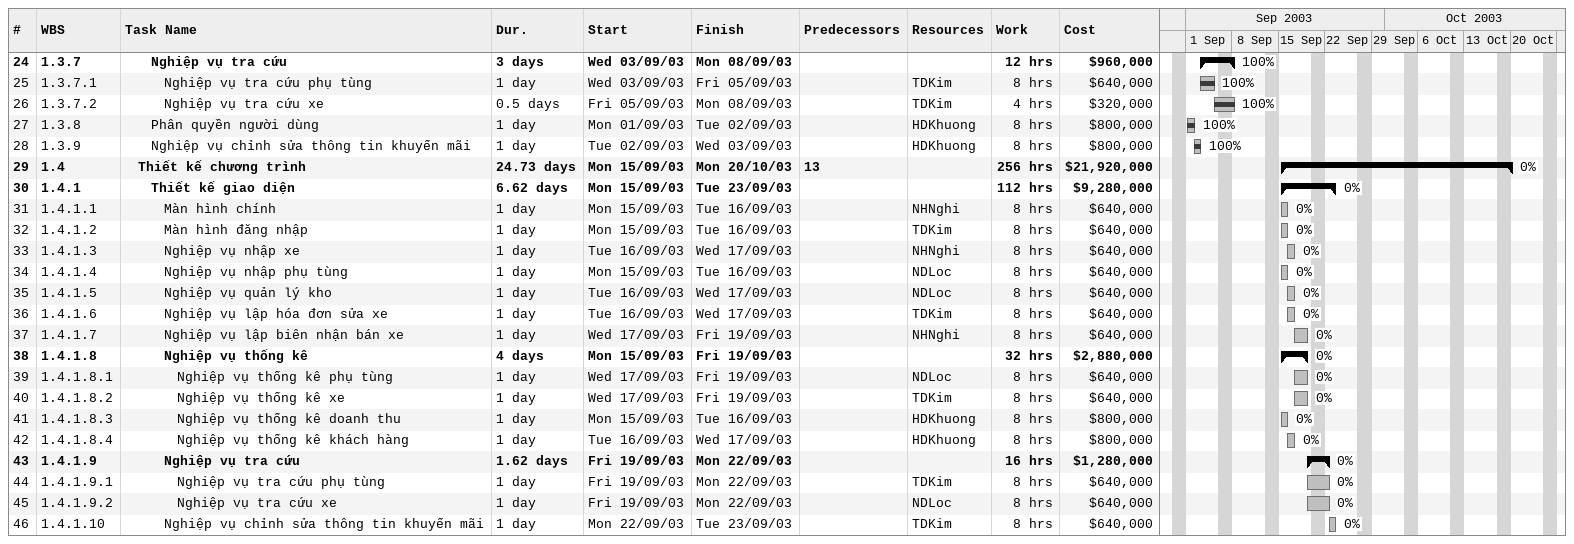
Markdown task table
| ID | WBS | Task | Duration | Start | Finish | Predecessors | Resources | % complete | Work (h) | Cost ($) |
|---|---|---|---|---|---|---|---|---|---|---|
| 24 | 1.3.7 | **Nghiệp vụ tra cứu** | 3d | 2003-09-03 | 2003-09-08 |  |  | 100 | 12 | 960000 |
| 25 | 1.3.7.1 | Nghiệp vụ tra cứu phụ tùng | 1d | 2003-09-03 | 2003-09-05 |  | TDKim | 100 | 8 | 640000 |
| 26 | 1.3.7.2 | Nghiệp vụ tra cứu xe | 0.5d | 2003-09-05 | 2003-09-08 |  | TDKim | 100 | 4 | 320000 |
| 27 | 1.3.8 | Phân quyền người dùng | 1d | 2003-09-01 | 2003-09-02 |  | HDKhuong | 100 | 8 | 800000 |
| 28 | 1.3.9 | Nghiệp vụ chỉnh sửa thông tin khuyến mãi | 1d | 2003-09-02 | 2003-09-03 |  | HDKhuong | 100 | 8 | 800000 |
| 29 | 1.4 | **Thiết kế chương trình** | 24.73d | 2003-09-15 | 2003-10-20 | 13 |  | 0 | 256 | 21920000 |
| 30 | 1.4.1 | **Thiết kế giao diện** | 6.62d | 2003-09-15 | 2003-09-23 |  |  | 0 | 112 | 9280000 |
| 31 | 1.4.1.1 | Màn hình chính | 1d | 2003-09-15 | 2003-09-16 |  | NHNghi | 0 | 8 | 640000 |
| 32 | 1.4.1.2 | Màn hình đăng nhập | 1d | 2003-09-15 | 2003-09-16 |  | TDKim | 0 | 8 | 640000 |
| 33 | 1.4.1.3 | Nghiệp vụ nhập xe | 1d | 2003-09-16 | 2003-09-17 |  | NHNghi | 0 | 8 | 640000 |
| 34 | 1.4.1.4 | Nghiệp vụ nhập phụ tùng | 1d | 2003-09-15 | 2003-09-16 |  | NDLoc | 0 | 8 | 640000 |
| 35 | 1.4.1.5 | Nghiệp vụ quản lý kho | 1d | 2003-09-16 | 2003-09-17 |  | NDLoc | 0 | 8 | 640000 |
| 36 | 1.4.1.6 | Nghiệp vụ lập hóa đơn sửa xe | 1d | 2003-09-16 | 2003-09-17 |  | TDKim | 0 | 8 | 640000 |
| 37 | 1.4.1.7 | Nghiệp vụ lập biên nhận bán xe | 1d | 2003-09-17 | 2003-09-19 |  | NHNghi | 0 | 8 | 640000 |
| 38 | 1.4.1.8 | **Nghiệp vụ thống kê** | 4d | 2003-09-15 | 2003-09-19 |  |  | 0 | 32 | 2880000 |
| 39 | 1.4.1.8.1 | Nghiệp vụ thống kê phụ tùng | 1d | 2003-09-17 | 2003-09-19 |  | NDLoc | 0 | 8 | 640000 |
| 40 | 1.4.1.8.2 | Nghiệp vụ thống kê xe | 1d | 2003-09-17 | 2003-09-19 |  | TDKim | 0 | 8 | 640000 |
| 41 | 1.4.1.8.3 | Nghiệp vụ thống kê doanh thu | 1d | 2003-09-15 | 2003-09-16 |  | HDKhuong | 0 | 8 | 800000 |
| 42 | 1.4.1.8.4 | Nghiệp vụ thống kê khách hàng | 1d | 2003-09-16 | 2003-09-17 |  | HDKhuong | 0 | 8 | 800000 |
| 43 | 1.4.1.9 | **Nghiệp vụ tra cứu** | 1.62d | 2003-09-19 | 2003-09-22 |  |  | 0 | 16 | 1280000 |
| 44 | 1.4.1.9.1 | Nghiệp vụ tra cứu phụ tùng | 1d | 2003-09-19 | 2003-09-22 |  | TDKim | 0 | 8 | 640000 |
| 45 | 1.4.1.9.2 | Nghiệp vụ tra cứu xe | 1d | 2003-09-19 | 2003-09-22 |  | NDLoc | 0 | 8 | 640000 |
| 46 | 1.4.1.10 | Nghiệp vụ chỉnh sửa thông tin khuyến mãi | 1d | 2003-09-22 | 2003-09-23 |  | TDKim | 0 | 8 | 640000 |
